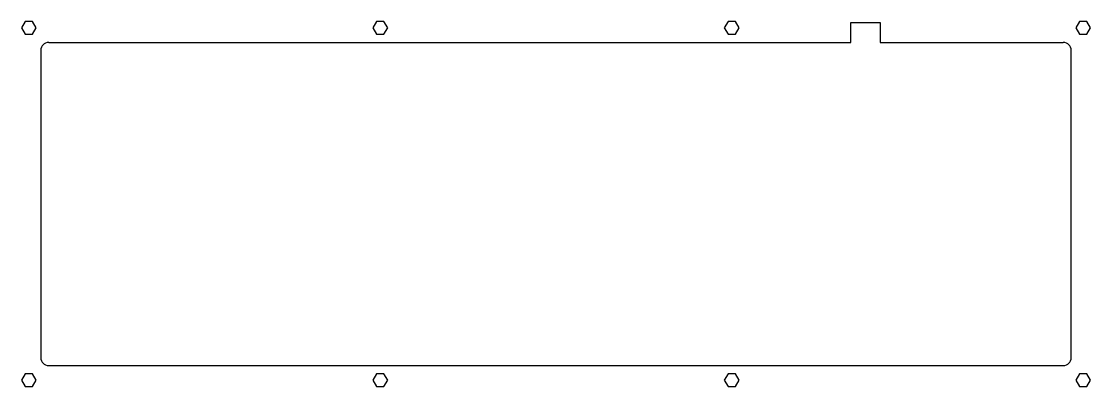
# Model space of a CAD drawing. Extents: x 19 to 423, y 304 to 442.
import ezdxf

# ---------------------------------------------------------------- set-up
doc = ezdxf.new("R2010")
doc.units = 0
doc.header["$MEASUREMENT"] = 0

msp = doc.modelspace()

# ---------------------------------------------------------------- linework, layer by layer
at = {"linetype": 'Continuous'}
for p, q in [((332.2, 433.98), (332.2, 441.48)), ((332.2, 441.48), (343.2, 441.48)), ((343.2, 441.48), (343.2, 433.98)), ((29.76, 433.98), (332.2, 433.98)), ((343.2, 434.98), (343.2, 434.98)), ((343.2, 434.98), (343.2, 434.98)), ((343.2, 433.98), (412.28, 433.98)), ((29.76, 312.15), (412.28, 312.15))]:
    msp.add_line(p, q, dxfattribs=at)
at = {"color": 0}
for p, q in [((26.76, 430.98), (26.76, 315.15)), ((415.28, 315.15), (415.28, 430.98))]:
    msp.add_line(p, q, dxfattribs=at)
at = {"linetype": 'Continuous'}
for points in [[(20.86, 441.9), (19.46, 439.48), (20.86, 437.05), (23.66, 437.05), (25.06, 439.48), (23.66, 441.9)], [(153.37, 441.9), (151.97, 439.48), (153.37, 437.05), (156.17, 437.05), (157.57, 439.48), (156.17, 441.9)], [(285.88, 441.9), (284.48, 439.48), (285.88, 437.05), (288.68, 437.05), (290.08, 439.48), (288.68, 441.9)], [(418.38, 441.9), (416.98, 439.48), (418.38, 437.05), (421.18, 437.05), (422.58, 439.48), (421.18, 441.9)], [(20.86, 309.08), (19.46, 306.65), (20.86, 304.23), (23.66, 304.23), (25.06, 306.65), (23.66, 309.08)], [(153.37, 309.08), (151.97, 306.65), (153.37, 304.23), (156.17, 304.23), (157.57, 306.65), (156.17, 309.08)], [(285.88, 309.08), (284.48, 306.65), (285.88, 304.23), (288.68, 304.23), (290.08, 306.65), (288.68, 309.08)], [(418.38, 309.08), (416.98, 306.65), (418.38, 304.23), (421.18, 304.23), (422.58, 306.65), (421.18, 309.08)]]:
    msp.add_lwpolyline(points, close=True, dxfattribs=at)
for centre, start, end in [((29.76, 430.98), 90, 180), ((412.28, 430.98), 0, 90), ((29.76, 315.15), 180, 270), ((412.28, 315.15), 270, 0)]:
    msp.add_arc(centre, 3, start, end, dxfattribs=at)

doc.saveas('drawing.dxf')
